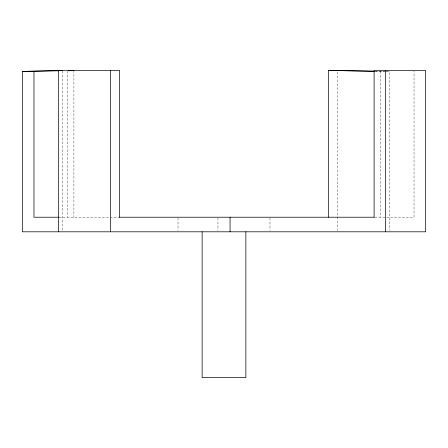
<?xml version="1.0" encoding="UTF-8"?>
<svg xmlns="http://www.w3.org/2000/svg" width="448" height="448" viewBox="0 0 448 448"><rect width="100%" height="100%" fill="white"/><g stroke="black" fill="none" stroke-linecap="round" stroke-linejoin="round"><path stroke-width="0.34" stroke-dasharray="2.24 1.68" d="M374.97 71.322L385.98 71.434M386.663 71.434L389.396 71.434L389.396 230.406M59.136 217.218L118.832 217.218M374.875 217.218L414.036 217.218L414.036 71.114M375.514 71.159L384.535 71.338M385.23 71.35L389.396 71.434M380.52 71.434L380.52 217.218M337.35 71.809L337.35 230.401M269.993 217.913L269.993 230.412M217.946 217.913L217.946 230.412M178.007 217.913L178.007 230.412M73.903 70.414L73.903 217.218M67.48 71.114L67.48 217.218M62.339 71.114L62.339 230.401"/><path stroke-width="0.67" d="M374.097 217.218L374.097 70.414L425.6 70.414L425.6 231.801L22.4 231.801L22.4 71.434L62.339 70.414M22.4 71.434L58.755 70.801M68.393 70.554L73.903 70.414M328.474 217.218L328.474 70.414L374.125 71.137M59.136 217.218L33.964 217.218L33.964 71.434M119.246 217.218L374.276 217.218M328.474 70.414L374.276 71.31M385.661 70.414L385.661 231.801M245.868 231.801L245.868 377.586L202.132 377.586L202.132 231.801M230.054 217.218L230.054 231.801M119.526 217.218L119.526 70.414L58.604 70.414L58.604 231.801M110.65 70.414L110.65 231.801"/></g></svg>
